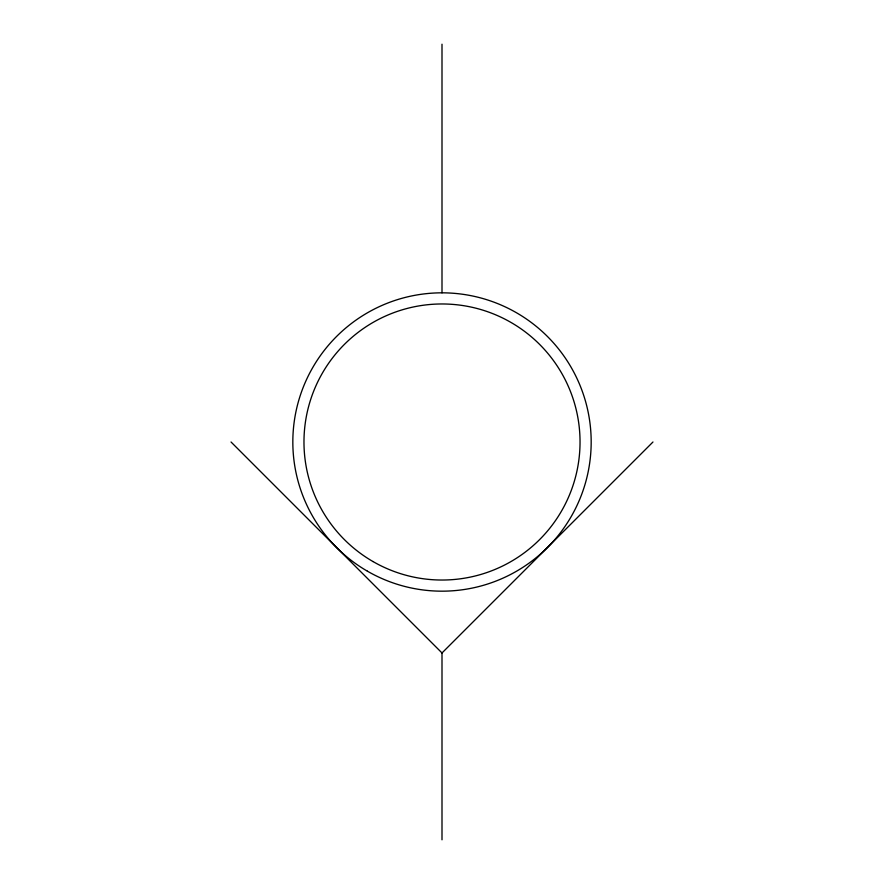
<?xml version="1.0" encoding="UTF-8"?>
<svg xmlns="http://www.w3.org/2000/svg" width="884" height="884" viewBox="0 0 884 884"><rect width="100%" height="100%" fill="white"/><g stroke="black" fill="none" stroke-linecap="round" stroke-linejoin="round"><path stroke-width="1.33" d="M442 839.8L442 652.967L652.967 442M231.033 442L442 652.967M442 44.2L442 292.825M367.412 571.186A149.175 149.175 0 0 0 591.175 442A149.175 149.175 0 0 0 367.412 312.814A149.175 149.175 0 0 0 367.412 571.186M372.982 561.539A138.037 138.037 0 0 0 580.037 442A138.037 138.037 0 0 0 372.982 322.461A138.037 138.037 0 0 0 372.982 561.539"/></g></svg>
